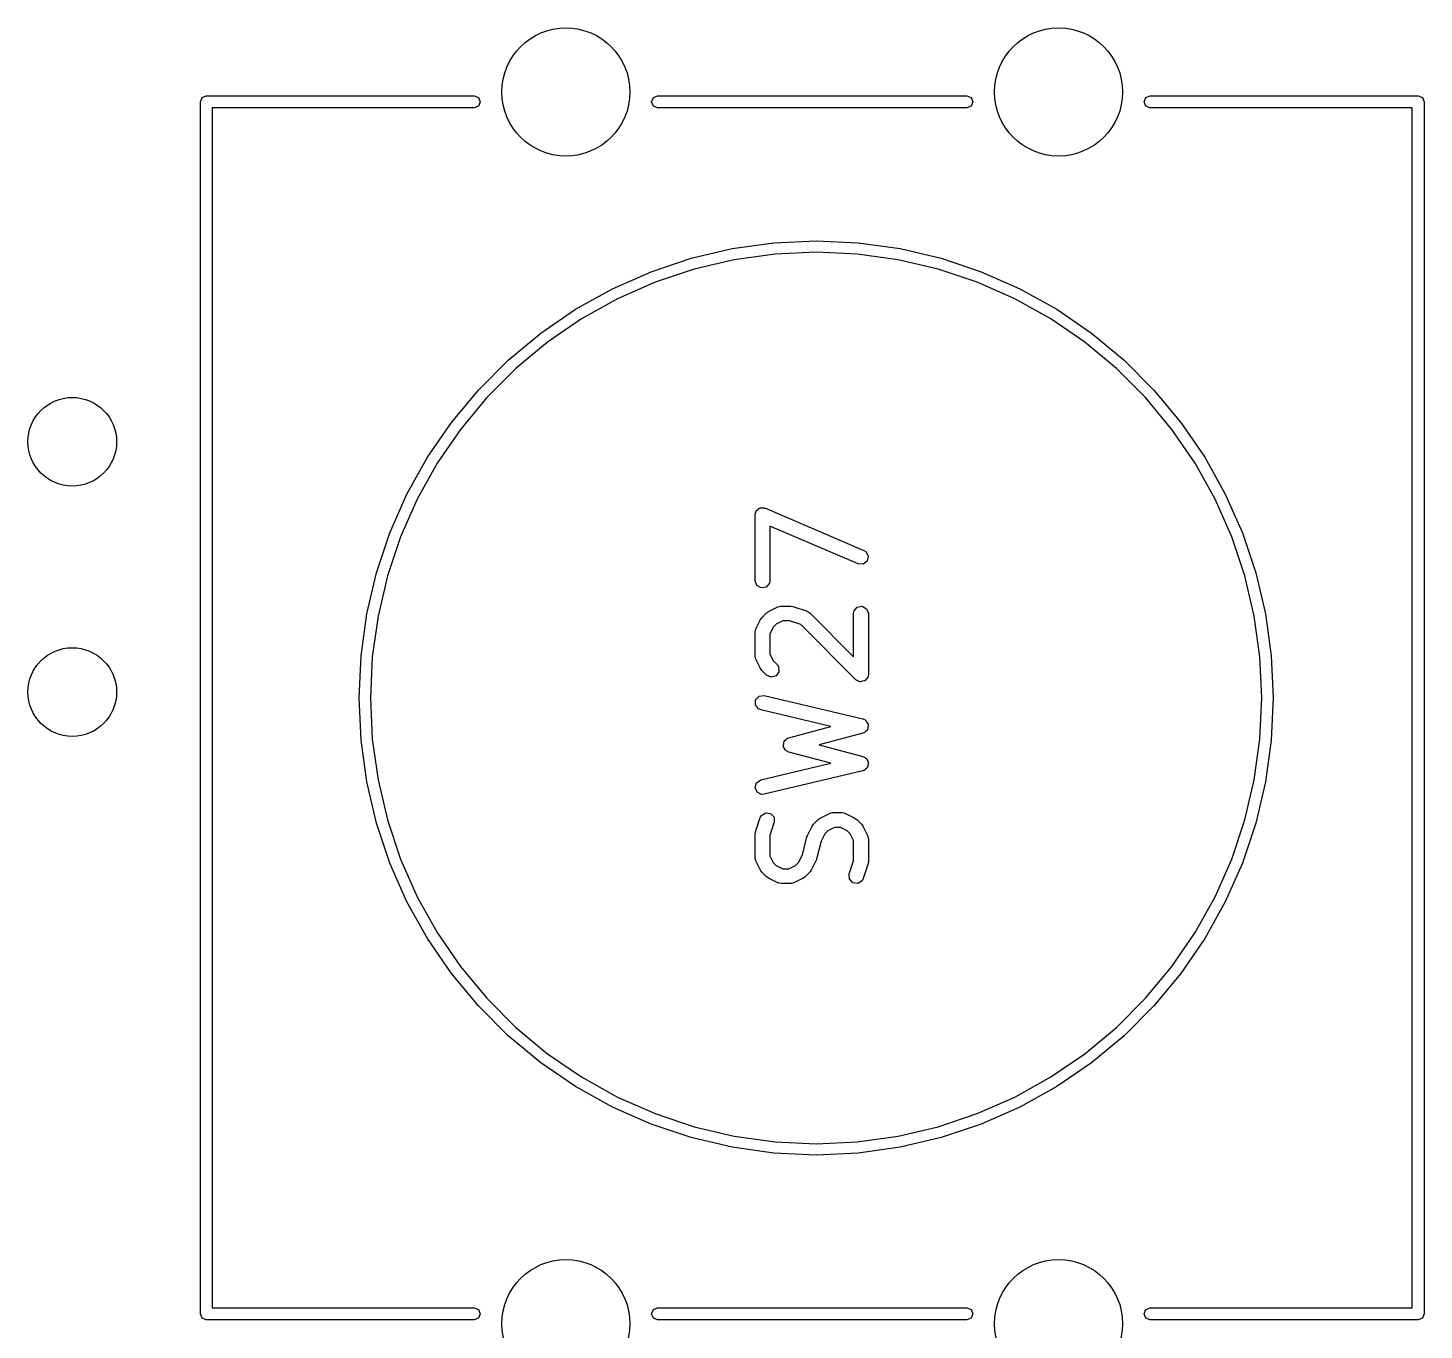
# Model space of a CAD drawing. Extents: x 36 to 247, y -101 to -40.
# Drawn here: x 208.18 to 222.35, y -94.21 to -81 of the extents above; entities that cross this region are included whole.
import ezdxf

# ---------------------------------------------------------------- set-up
doc = ezdxf.new("R2010")
doc.units = 0
doc.layers.add('BLACK', color=7, linetype='CONTINUOUS')

msp = doc.modelspace()

# ---------------------------------------------------------------- linework, layer by layer
at = {"layer": 'BLACK', "linetype": 'CONTINUOUS'}
for p, q in [((209.93, -81.75), (209.947574, -81.707574)), ((209.93, -94.05), (209.93, -81.75)), ((209.947574, -81.707574), (209.99, -81.69)), ((209.99, -81.69), (212.71, -81.69)), ((212.71, -81.69), (212.752426, -81.707574)), ((212.752426, -81.707574), (212.77, -81.75)), ((212.77, -81.75), (212.752426, -81.792426)), ((214.51, -81.75), (214.527574, -81.707574)), ((214.527574, -81.792426), (214.51, -81.75)), ((214.527574, -81.707574), (214.57, -81.69)), ((214.57, -81.69), (217.71, -81.69)), ((217.71, -81.69), (217.752426, -81.707574)), ((217.752426, -81.707574), (217.77, -81.75)), ((217.77, -81.75), (217.752426, -81.792426)), ((219.51, -81.75), (219.527574, -81.707574)), ((219.527574, -81.792426), (219.51, -81.75)), ((219.527574, -81.707574), (219.57, -81.69)), ((219.57, -81.69), (222.29, -81.69)), ((222.29, -81.69), (222.332426, -81.707574)), ((222.332426, -81.707574), (222.35, -81.75)), ((222.35, -81.75), (222.35, -94.05)), ((212.71, -81.81), (210.05, -81.81)), ((210.05, -81.81), (210.05, -93.99)), ((212.752426, -81.792426), (212.71, -81.81)), ((214.57, -81.81), (214.527574, -81.792426)), ((217.71, -81.81), (214.57, -81.81)), ((217.752426, -81.792426), (217.71, -81.81)), ((219.57, -81.81), (219.527574, -81.792426)), ((222.23, -81.81), (219.57, -81.81)), ((222.23, -93.99), (222.23, -81.81)), ((215.751962, -83.180739), (216.18, -83.16095)), ((216.18, -83.16095), (216.608038, -83.180739)), ((214.910464, -83.338043), (215.327577, -83.239939)), ((215.327577, -83.239939), (215.751962, -83.180739)), ((215.762589, -83.295421), (215.34874, -83.353151)), ((216.18, -83.276123), (215.762589, -83.295421)), ((216.597411, -83.295421), (216.18, -83.276123)), ((217.01126, -83.353151), (216.597411, -83.295421)), ((216.608038, -83.180739), (217.032423, -83.239939)), ((217.032423, -83.239939), (217.449536, -83.338043)), ((214.504182, -83.474215), (214.910464, -83.338043)), ((214.941982, -83.448819), (214.545787, -83.58161)), ((215.34874, -83.353151), (214.941982, -83.448819)), ((217.418018, -83.448819), (217.01126, -83.353151)), ((217.814213, -83.58161), (217.418018, -83.448819)), ((217.449536, -83.338043), (217.855818, -83.474215)), ((214.112197, -83.647293), (214.504182, -83.474215)), ((214.545787, -83.58161), (214.163535, -83.750391)), ((218.196465, -83.750391), (217.814213, -83.58161)), ((217.855818, -83.474215), (218.247803, -83.647293)), ((213.737855, -83.8558), (214.112197, -83.647293)), ((218.247803, -83.647293), (218.622145, -83.8558)), ((213.384348, -84.097958), (213.737855, -83.8558)), ((214.163535, -83.750391), (213.798486, -83.953722)), ((218.561514, -83.953722), (218.196465, -83.750391)), ((218.622145, -83.8558), (218.975652, -84.097958)), ((213.798486, -83.953722), (213.453755, -84.189868)), ((218.906245, -84.189868), (218.561514, -83.953722)), ((213.054692, -84.371701), (213.384348, -84.097958)), ((218.975652, -84.097958), (219.305308, -84.371701)), ((213.453755, -84.189868), (213.132284, -84.456815)), ((219.227716, -84.456815), (218.906245, -84.189868)), ((212.751701, -84.674692), (213.054692, -84.371701)), ((219.305308, -84.371701), (219.608299, -84.674692)), ((213.132284, -84.456815), (212.836815, -84.752284)), ((219.523185, -84.752284), (219.227716, -84.456815)), ((212.477958, -85.004348), (212.751701, -84.674692)), ((219.608299, -84.674692), (219.882042, -85.004348)), ((212.836815, -84.752284), (212.569868, -85.073755)), ((219.790132, -85.073755), (219.523185, -84.752284)), ((212.2358, -85.357855), (212.477958, -85.004348)), ((219.882042, -85.004348), (220.1242, -85.357855)), ((212.569868, -85.073755), (212.333722, -85.418486)), ((220.026278, -85.418486), (219.790132, -85.073755)), ((212.027293, -85.732197), (212.2358, -85.357855)), ((212.333722, -85.418486), (212.130391, -85.783535)), ((220.229609, -85.783535), (220.026278, -85.418486)), ((220.1242, -85.357855), (220.332707, -85.732197)), ((211.854215, -86.124182), (212.027293, -85.732197)), ((212.130391, -85.783535), (211.96161, -86.165787)), ((215.630608, -85.872035), (215.647843, -85.868996)), ((215.647843, -85.868996), (215.655517, -85.873426)), ((220.39839, -86.165787), (220.229609, -85.783535)), ((220.332707, -85.732197), (220.505785, -86.124182)), ((215.559819, -85.942857), (215.564342, -85.917205)), ((215.559819, -86.609523), (215.559819, -85.942857)), ((215.564342, -85.917205), (215.570036, -85.910418)), ((215.570036, -85.910418), (215.57206, -85.901791)), ((215.57206, -85.901791), (215.586071, -85.891308)), ((215.586071, -85.891308), (215.597319, -85.877905)), ((215.597319, -85.877905), (215.606045, -85.876366)), ((215.606045, -85.876366), (215.61314, -85.871059)), ((215.61314, -85.871059), (215.630608, -85.872035)), ((215.655517, -85.873426), (215.664363, -85.873921)), ((215.664363, -85.873921), (216.664363, -86.302492)), ((211.718043, -86.530464), (211.854215, -86.124182)), ((216.605275, -86.440364), (215.709819, -86.056597)), ((215.709819, -86.056597), (215.709819, -86.609523)), ((220.505785, -86.124182), (220.641957, -86.530464)), ((211.96161, -86.165787), (211.828819, -86.561982)), ((220.531181, -86.561982), (220.39839, -86.165787)), ((216.697577, -86.412494), (216.656498, -86.443226)), ((216.664363, -86.302492), (216.686159, -86.316754)), ((216.686159, -86.316754), (216.709291, -86.362546)), ((216.709291, -86.362546), (216.697577, -86.412494)), ((211.619939, -86.947577), (211.718043, -86.530464)), ((211.828819, -86.561982), (211.733151, -86.96874)), ((216.656498, -86.443226), (216.605275, -86.440364)), ((220.626849, -86.96874), (220.531181, -86.561982)), ((220.641957, -86.530464), (220.740061, -86.947577)), ((215.577366, -86.657732), (215.559819, -86.609523)), ((215.621795, -86.683384), (215.577366, -86.657732)), ((215.672319, -86.674475), (215.621795, -86.683384)), ((215.705296, -86.635175), (215.672319, -86.674475)), ((215.709819, -86.609523), (215.705296, -86.635175)), ((211.560739, -87.371962), (211.619939, -86.947577)), ((211.733151, -86.96874), (211.675421, -87.382589)), ((215.615356, -87.004554), (215.628714, -86.986543)), ((215.628714, -86.986543), (215.629405, -86.985062)), ((215.629405, -86.985062), (215.677024, -86.937443)), ((215.677024, -86.937443), (215.69539, -86.924583)), ((215.69539, -86.924583), (215.696516, -86.923394)), ((215.696516, -86.923394), (215.791754, -86.875775)), ((215.791754, -86.875775), (215.81672, -86.868349)), ((215.81672, -86.868349), (215.821081, -86.86939)), ((215.821081, -86.86939), (215.825295, -86.867857)), ((215.825295, -86.867857), (215.920533, -86.867857)), ((215.920533, -86.867857), (215.942615, -86.87175)), ((215.942615, -86.87175), (215.94425, -86.871706)), ((215.94425, -86.871706), (216.087107, -86.919325)), ((216.087107, -86.919325), (216.110012, -86.931727)), ((216.110012, -86.931727), (216.112359, -86.935548)), ((216.112359, -86.935548), (216.116423, -86.937443)), ((216.116423, -86.937443), (216.559819, -87.380838)), ((216.559819, -86.942857), (216.564342, -86.917205)), ((216.559819, -87.380838), (216.559819, -86.942857)), ((216.564342, -86.917205), (216.597319, -86.877905)), ((216.597319, -86.877905), (216.647843, -86.868996)), ((216.647843, -86.868996), (216.692272, -86.894648)), ((216.692272, -86.894648), (216.709819, -86.942857)), ((216.709819, -86.942857), (216.709819, -87.561904)), ((220.684579, -87.382589), (220.626849, -86.96874)), ((220.740061, -86.947577), (220.799261, -87.371962)), ((215.559819, -87.133333), (215.564342, -87.107681)), ((215.559819, -87.371428), (215.559819, -87.133333)), ((215.564342, -87.107681), (215.567224, -87.104245)), ((215.567224, -87.104245), (215.567737, -87.099792)), ((215.567737, -87.099792), (215.615356, -87.004554)), ((215.744077, -87.082522), (215.709819, -87.151038)), ((215.774484, -87.052115), (215.744077, -87.082522)), ((215.843, -87.017857), (215.774484, -87.052115)), ((215.908363, -87.017857), (215.843, -87.017857)), ((216.022876, -87.056028), (215.908363, -87.017857)), ((216.581786, -87.614937), (216.022876, -87.056028)), ((215.709819, -87.151038), (215.709819, -87.353723)), ((211.54095, -87.8), (211.560739, -87.371962)), ((211.675421, -87.382589), (211.656123, -87.8)), ((215.561352, -87.375641), (215.559819, -87.371428)), ((215.560311, -87.380002), (215.561352, -87.375641)), ((215.567737, -87.404969), (215.560311, -87.380002)), ((215.615356, -87.500207), (215.567737, -87.404969)), ((215.709819, -87.353723), (215.744077, -87.422239)), ((215.744077, -87.422239), (215.78309, -87.461252)), ((220.703877, -87.8), (220.684579, -87.382589)), ((220.799261, -87.371962), (220.81905, -87.8)), ((215.616545, -87.501332), (215.615356, -87.500207)), ((215.629405, -87.519699), (215.616545, -87.501332)), ((215.677024, -87.567318), (215.629405, -87.519699)), ((215.72352, -87.588999), (215.677024, -87.567318)), ((215.802501, -87.533696), (215.773075, -87.575722)), ((215.78309, -87.461252), (215.79803, -87.482589)), ((215.79803, -87.482589), (215.802501, -87.533696)), ((216.709819, -87.561904), (216.706976, -87.578026)), ((215.773075, -87.575722), (215.72352, -87.588999)), ((216.602239, -87.624474), (216.581786, -87.614937)), ((216.621795, -87.635765), (216.602239, -87.624474)), ((216.625175, -87.635168), (216.621795, -87.635765)), ((216.628283, -87.636618), (216.625175, -87.635168)), ((216.650085, -87.630776), (216.628283, -87.636618)), ((216.672319, -87.626856), (216.650085, -87.630776)), ((216.674523, -87.624228), (216.672319, -87.626856)), ((216.677837, -87.623341), (216.674523, -87.624228)), ((216.690785, -87.604849), (216.677837, -87.623341)), ((216.705296, -87.587556), (216.690785, -87.604849)), ((216.706104, -87.582971), (216.705296, -87.587556)), ((216.707264, -87.581315), (216.706104, -87.582971)), ((216.706976, -87.578026), (216.707264, -87.581315)), ((211.560739, -88.228038), (211.54095, -87.8)), ((211.656123, -87.8), (211.675421, -88.217411)), ((215.562948, -87.869055), (215.565983, -87.817841)), ((215.565983, -87.817841), (215.601228, -87.780562)), ((215.601228, -87.780562), (215.652191, -87.774659)), ((215.652191, -87.774659), (216.652191, -88.012754)), ((220.684579, -88.217411), (220.703877, -87.8)), ((220.81905, -87.8), (220.799261, -88.228038)), ((215.593541, -87.910238), (215.562948, -87.869055)), ((215.617447, -87.920579), (215.593541, -87.910238)), ((216.328303, -88.08983), (215.617447, -87.920579)), ((215.901208, -88.203722), (216.328303, -88.08983)), ((216.652191, -88.012754), (216.676097, -88.023095)), ((216.676097, -88.023095), (216.680788, -88.029409)), ((216.680788, -88.029409), (216.687916, -88.032744)), ((216.696204, -88.128805), (216.681083, -88.139365)), ((216.687916, -88.032744), (216.695691, -88.049472)), ((216.695691, -88.049472), (216.706691, -88.064278)), ((216.698248, -88.12121), (216.696204, -88.128805)), ((216.703655, -88.115492), (216.698248, -88.12121)), ((216.704746, -88.097077), (216.703655, -88.115492)), ((216.709542, -88.079267), (216.704746, -88.097077)), ((216.706691, -88.064278), (216.706225, -88.072132)), ((216.706225, -88.072132), (216.709542, -88.079267)), ((211.619939, -88.652423), (211.560739, -88.228038)), ((211.675421, -88.217411), (211.733151, -88.63126)), ((215.84581, -88.282637), (215.850854, -88.263901)), ((215.850854, -88.263901), (215.852522, -88.244575)), ((215.852522, -88.244575), (215.857365, -88.23972)), ((215.857365, -88.23972), (215.859148, -88.233099)), ((215.859148, -88.233099), (215.875052, -88.22199)), ((215.875052, -88.22199), (215.888755, -88.208255)), ((215.888755, -88.208255), (215.895585, -88.207649)), ((215.895585, -88.207649), (215.901208, -88.203722)), ((216.654144, -88.158182), (216.211613, -88.27619)), ((216.211613, -88.27619), (216.654144, -88.394198)), ((216.660595, -88.153676), (216.654144, -88.158182)), ((216.66841, -88.152771), (216.660595, -88.153676)), ((216.681083, -88.139365), (216.66841, -88.152771)), ((220.626849, -88.63126), (220.684579, -88.217411)), ((220.799261, -88.228038), (220.740061, -88.652423)), ((215.848701, -88.288856), (215.84581, -88.282637)), ((215.848112, -88.295688), (215.848701, -88.288856)), ((215.859257, -88.311565), (215.848112, -88.295688)), ((215.867436, -88.329159), (215.859257, -88.311565)), ((215.873647, -88.332064), (215.867436, -88.329159)), ((215.877588, -88.337678), (215.873647, -88.332064)), ((215.901208, -88.348658), (215.877588, -88.337678)), ((216.328303, -88.462549), (215.901208, -88.348658)), ((216.654144, -88.394198), (216.677764, -88.405178)), ((216.677764, -88.405178), (216.682285, -88.411618)), ((216.682285, -88.411618), (216.689319, -88.415142)), ((216.689319, -88.415142), (216.696641, -88.432068)), ((215.617447, -88.631801), (216.328303, -88.462549)), ((216.652191, -88.539626), (215.652191, -88.777721)), ((216.658759, -88.535296), (216.652191, -88.539626)), ((216.666597, -88.534601), (216.658759, -88.535296)), ((216.679628, -88.521538), (216.666597, -88.534601)), ((216.695024, -88.51139), (216.679628, -88.521538)), ((216.697271, -88.503854), (216.695024, -88.51139)), ((216.696641, -88.432068), (216.707241, -88.447168)), ((216.702831, -88.498282), (216.697271, -88.503854)), ((216.704417, -88.479899), (216.702831, -88.498282)), ((216.709688, -88.462228), (216.704417, -88.479899)), ((216.707241, -88.447168), (216.706564, -88.455007)), ((216.706564, -88.455007), (216.709688, -88.462228)), ((211.718043, -89.069536), (211.619939, -88.652423)), ((211.733151, -88.63126), (211.828819, -89.038018)), ((215.55995, -88.709199), (215.574614, -88.660037)), ((215.574614, -88.660037), (215.617447, -88.631801)), ((220.531181, -89.038018), (220.626849, -88.63126)), ((220.740061, -88.652423), (220.641957, -89.069536)), ((215.580319, -88.756285), (215.55995, -88.709199)), ((215.626188, -88.779263), (215.580319, -88.756285)), ((215.652191, -88.777721), (215.626188, -88.779263)), ((215.623689, -88.991473), (215.667402, -88.964618)), ((215.667402, -88.964618), (215.71815, -88.972143)), ((215.71815, -88.972143), (215.752188, -89.010529)), ((216.220325, -89.018632), (216.315563, -88.971013)), ((216.315563, -88.971013), (216.340529, -88.963587)), ((216.340529, -88.963587), (216.34489, -88.964628)), ((216.34489, -88.964628), (216.349104, -88.963095)), ((216.349104, -88.963095), (216.444342, -88.963095)), ((216.444342, -88.963095), (216.469994, -88.967618)), ((216.469994, -88.967618), (216.473429, -88.9705)), ((216.473429, -88.9705), (216.477883, -88.971013)), ((216.477883, -88.971013), (216.573121, -89.018632)), ((211.854215, -89.475818), (211.718043, -89.069536)), ((211.828819, -89.038018), (211.96161, -89.434213)), ((215.563668, -89.157235), (215.611287, -89.014378)), ((215.611287, -89.014378), (215.623689, -88.991473)), ((215.753589, -89.061813), (215.709819, -89.193122)), ((215.752188, -89.010529), (215.753589, -89.061813)), ((216.091546, -89.19503), (216.139165, -89.099792)), ((216.139165, -89.099792), (216.152523, -89.081781)), ((216.152523, -89.081781), (216.153214, -89.0803)), ((216.153214, -89.0803), (216.200833, -89.032681)), ((216.200833, -89.032681), (216.219199, -89.019821)), ((216.219199, -89.019821), (216.220325, -89.018632)), ((216.366809, -89.113095), (216.298293, -89.147353)), ((216.426637, -89.113095), (216.366809, -89.113095)), ((216.495153, -89.147353), (216.426637, -89.113095)), ((216.573121, -89.018632), (216.591129, -89.031988)), ((216.591129, -89.031988), (216.592612, -89.03268)), ((216.592612, -89.03268), (216.640232, -89.080299)), ((216.640232, -89.080299), (216.653094, -89.098667)), ((216.653094, -89.098667), (216.654282, -89.099792)), ((216.654282, -89.099792), (216.701901, -89.19503)), ((220.39839, -89.434213), (220.531181, -89.038018)), ((220.641957, -89.069536), (220.505785, -89.475818)), ((215.559819, -89.180952), (215.563712, -89.158869)), ((215.559819, -89.419047), (215.559819, -89.180952)), ((215.563712, -89.158869), (215.563668, -89.157235)), ((215.709819, -89.193122), (215.709819, -89.401342)), ((216.040244, -89.392871), (216.085867, -89.210381)), ((216.085867, -89.210381), (216.091139, -89.198558)), ((216.091139, -89.198558), (216.091546, -89.19503)), ((216.229392, -89.254747), (216.18377, -89.437237)), ((216.267886, -89.17776), (216.229392, -89.254747)), ((216.298293, -89.147353), (216.267886, -89.17776)), ((216.525561, -89.17776), (216.495153, -89.147353)), ((216.559819, -89.246276), (216.525561, -89.17776)), ((216.559819, -89.454496), (216.559819, -89.246276)), ((216.701901, -89.19503), (216.709327, -89.219996)), ((216.709327, -89.219996), (216.708285, -89.224357)), ((216.708285, -89.224357), (216.709819, -89.228571)), ((216.709819, -89.228571), (216.709819, -89.466666)), ((215.709819, -89.401342), (215.744077, -89.469858)), ((216.001751, -89.469858), (216.040244, -89.392871)), ((212.027293, -89.867803), (211.854215, -89.475818)), ((211.96161, -89.434213), (212.130391, -89.816465)), ((215.561352, -89.42326), (215.559819, -89.419047)), ((215.560311, -89.427621), (215.561352, -89.42326)), ((215.567737, -89.452588), (215.560311, -89.427621)), ((215.615356, -89.547826), (215.567737, -89.452588)), ((215.616545, -89.548951), (215.615356, -89.547826)), ((215.629405, -89.567318), (215.616545, -89.548951)), ((215.744077, -89.469858), (215.774484, -89.500265)), ((215.774484, -89.500265), (215.843, -89.534523)), ((215.843, -89.534523), (215.902828, -89.534523)), ((215.902828, -89.534523), (215.971344, -89.500265)), ((215.971344, -89.500265), (216.001751, -89.469858)), ((216.130472, -89.547826), (216.117114, -89.565836)), ((216.178091, -89.452588), (216.130472, -89.547826)), ((216.178497, -89.449059), (216.178091, -89.452588)), ((216.18377, -89.437237), (216.178497, -89.449059)), ((216.516049, -89.585806), (216.559819, -89.454496)), ((216.70597, -89.490384), (216.658351, -89.63324)), ((216.709819, -89.466666), (216.705925, -89.488748)), ((216.705925, -89.488748), (216.70597, -89.490384)), ((220.229609, -89.816465), (220.39839, -89.434213)), ((220.505785, -89.475818), (220.332707, -89.867803)), ((215.677024, -89.614937), (215.629405, -89.567318)), ((215.678505, -89.615628), (215.677024, -89.614937)), ((215.696516, -89.628986), (215.678505, -89.615628)), ((215.791754, -89.676605), (215.696516, -89.628986)), ((215.796207, -89.677117), (215.791754, -89.676605)), ((215.799643, -89.68), (215.796207, -89.677117)), ((215.825295, -89.684523), (215.799643, -89.68)), ((215.920533, -89.684523), (215.825295, -89.684523)), ((215.924746, -89.682989), (215.920533, -89.684523)), ((215.929107, -89.684031), (215.924746, -89.682989)), ((215.954074, -89.676605), (215.929107, -89.684031)), ((216.049312, -89.628986), (215.954074, -89.676605)), ((216.050437, -89.627796), (216.049312, -89.628986)), ((216.068804, -89.614937), (216.050437, -89.627796)), ((216.116423, -89.567318), (216.068804, -89.614937)), ((216.117114, -89.565836), (216.116423, -89.567318)), ((216.51745, -89.63709), (216.516049, -89.585806)), ((216.551487, -89.675475), (216.51745, -89.63709)), ((216.602236, -89.683), (216.551487, -89.675475)), ((216.645948, -89.656145), (216.602236, -89.683)), ((216.658351, -89.63324), (216.645948, -89.656145)), ((212.130391, -89.816465), (212.333722, -90.181514)), ((220.026278, -90.181514), (220.229609, -89.816465)), ((212.2358, -90.242145), (212.027293, -89.867803)), ((220.332707, -89.867803), (220.1242, -90.242145)), ((212.477958, -90.595652), (212.2358, -90.242145)), ((212.333722, -90.181514), (212.569868, -90.526245)), ((219.790132, -90.526245), (220.026278, -90.181514)), ((220.1242, -90.242145), (219.882042, -90.595652)), ((212.569868, -90.526245), (212.836815, -90.847716)), ((219.523185, -90.847716), (219.790132, -90.526245)), ((212.751701, -90.925308), (212.477958, -90.595652)), ((219.882042, -90.595652), (219.608299, -90.925308)), ((213.054692, -91.228299), (212.751701, -90.925308)), ((212.836815, -90.847716), (213.132284, -91.143185)), ((219.227716, -91.143185), (219.523185, -90.847716)), ((219.608299, -90.925308), (219.305308, -91.228299)), ((213.384348, -91.502042), (213.054692, -91.228299)), ((213.132284, -91.143185), (213.453755, -91.410132)), ((218.906245, -91.410132), (219.227716, -91.143185)), ((219.305308, -91.228299), (218.975652, -91.502042)), ((213.737855, -91.7442), (213.384348, -91.502042)), ((213.453755, -91.410132), (213.798486, -91.646278)), ((218.561514, -91.646278), (218.906245, -91.410132)), ((218.975652, -91.502042), (218.622145, -91.7442)), ((213.798486, -91.646278), (214.163535, -91.849609)), ((218.196465, -91.849609), (218.561514, -91.646278)), ((214.112197, -91.952707), (213.737855, -91.7442)), ((218.622145, -91.7442), (218.247803, -91.952707)), ((214.504182, -92.125785), (214.112197, -91.952707)), ((214.163535, -91.849609), (214.545787, -92.01839)), ((217.814213, -92.01839), (218.196465, -91.849609)), ((218.247803, -91.952707), (217.855818, -92.125785)), ((214.545787, -92.01839), (214.941982, -92.151181)), ((217.418018, -92.151181), (217.814213, -92.01839)), ((214.910464, -92.261957), (214.504182, -92.125785)), ((214.941982, -92.151181), (215.34874, -92.246849)), ((217.01126, -92.246849), (217.418018, -92.151181)), ((217.855818, -92.125785), (217.449536, -92.261957)), ((215.327577, -92.360061), (214.910464, -92.261957)), ((215.751962, -92.419261), (215.327577, -92.360061)), ((215.34874, -92.246849), (215.762589, -92.304579)), ((215.762589, -92.304579), (216.18, -92.323877)), ((216.18, -92.323877), (216.597411, -92.304579)), ((216.597411, -92.304579), (217.01126, -92.246849)), ((217.032423, -92.360061), (216.608038, -92.419261)), ((217.449536, -92.261957), (217.032423, -92.360061)), ((216.18, -92.43905), (215.751962, -92.419261)), ((216.608038, -92.419261), (216.18, -92.43905)), ((209.947574, -94.092426), (209.93, -94.05)), ((210.05, -93.99), (212.71, -93.99)), ((212.71, -93.99), (212.752426, -94.007574)), ((212.752426, -94.007574), (212.77, -94.05)), ((212.77, -94.05), (212.752426, -94.092426)), ((214.51, -94.05), (214.527574, -94.007574)), ((214.527574, -94.092426), (214.51, -94.05)), ((214.527574, -94.007574), (214.57, -93.99)), ((214.57, -93.99), (217.71, -93.99)), ((217.71, -93.99), (217.752426, -94.007574)), ((217.752426, -94.007574), (217.77, -94.05)), ((217.77, -94.05), (217.752426, -94.092426)), ((219.51, -94.05), (219.527574, -94.007574)), ((219.527574, -94.092426), (219.51, -94.05)), ((219.527574, -94.007574), (219.57, -93.99)), ((219.57, -93.99), (222.23, -93.99)), ((222.35, -94.05), (222.332426, -94.092426)), ((209.99, -94.11), (209.947574, -94.092426)), ((212.71, -94.11), (209.99, -94.11)), ((212.752426, -94.092426), (212.71, -94.11)), ((214.57, -94.11), (214.527574, -94.092426)), ((217.71, -94.11), (214.57, -94.11)), ((217.752426, -94.092426), (217.71, -94.11)), ((219.57, -94.11), (219.527574, -94.092426)), ((222.29, -94.11), (219.57, -94.11)), ((222.332426, -94.092426), (222.29, -94.11))]:
    msp.add_line(p, q, dxfattribs=at)
at = {"layer": 'BLACK'}
for centre, radius in [((213.64, -81.65), 0.65), ((218.64, -81.65), 0.65), ((208.63, -85.2), 0.45), ((208.63, -87.74), 0.45), ((213.64, -94.15), 0.65), ((218.64, -94.15), 0.65)]:
    msp.add_circle(centre, radius, dxfattribs=at)

doc.saveas('drawing.dxf')
